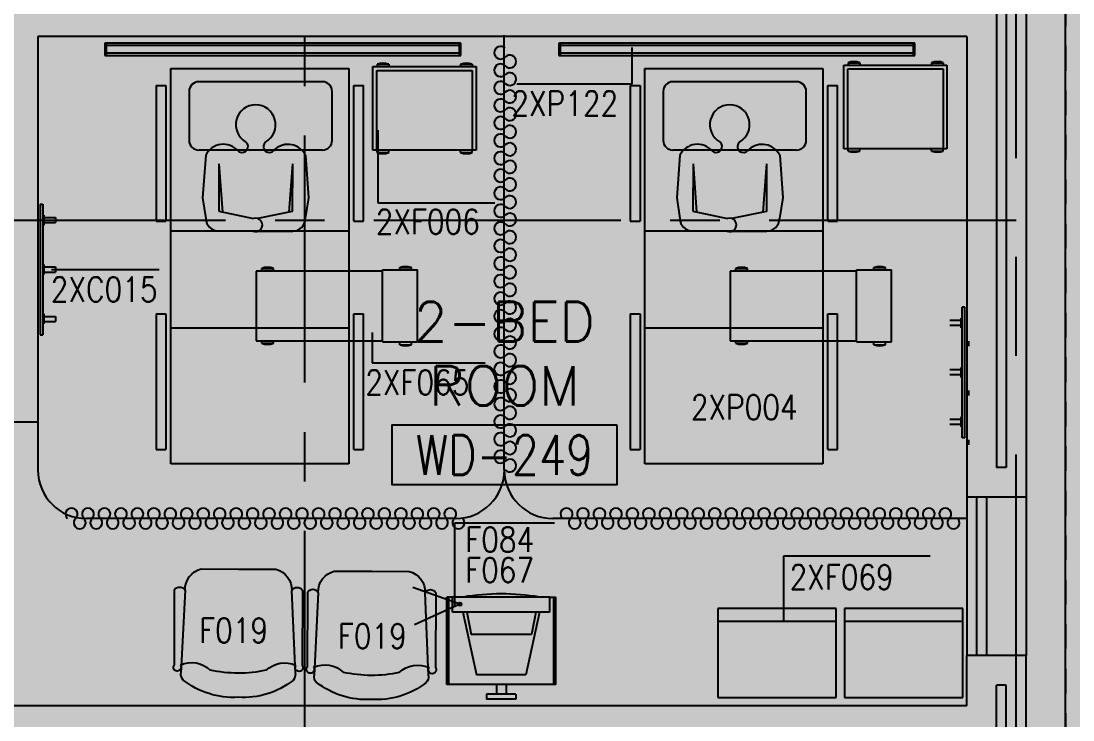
# Model space of a CAD drawing. Extents: x 88852.7 to 88945.7, y 39921.6 to 40001.1.
# Drawn here: x 88930.18 to 88935.5, y 39966.77 to 39970.31 of the extents above; entities that cross this region are included whole.
import ezdxf
from ezdxf.enums import TextEntityAlignment as Align

# ---------------------------------------------------------------- set-up
doc = ezdxf.new("R2010")
doc.units = 0
doc.header["$MEASUREMENT"] = 0
doc.header["$PDMODE"] = 34
for name, pattern in [('CENTER', [2, 1.25, -0.25, 0.25, -0.25]), ('CENTERX2', [4, 2.5, -0.5, 0.5, -0.5]), ('HIDDEN2', [0.1875, 0.125, -0.0625])]:
    doc.linetypes.add(name, pattern=pattern)
doc.layers.get('0').update_dxf_attribs({"linetype": 'CONTINUOUS'})
doc.layers.get('DEFPOINTS').update_dxf_attribs({"linetype": 'CONTINUOUS'})
for name, color, linetype in [('A-TEXT', 7, 'CONTINUOUS'), ('AX-DIM', 4, 'CONTINUOUS'), ('AXES', 11, 'CENTERX2'), ('AXES1', 11, 'CENTER'), ('HIDDEN', 9, 'HIDDEN2'), ('INSUL', 4, 'CONTINUOUS'), ('MEDICAL', 4, 'CONTINUOUS'), ('NON-MEDICAL', 4, 'CONTINUOUS'), ('PROJ-L', 3, 'CONTINUOUS'), ('RM-BOX', 4, 'CONTINUOUS'), ('RM-NAME', 2, 'CONTINUOUS'), ('RM-NO', 2, 'CONTINUOUS'), ('WALL', 4, 'CONTINUOUS'), ('WIN', 3, 'CONTINUOUS')]:
    doc.layers.add(name, color=color, linetype=linetype)
doc.styles.add('ROMANS', font='ROMANS.shx', dxfattribs={"width": 0.6})
doc.dimstyles.new('DIM-OUT', dxfattribs={"dimscale": 0, "dimtxt": 0.24, "dimasz": 0.08, "dimexe": 0.02, "dimexo": 0.02, "dimgap": 0.05, "dimtad": 1, "dimdec": 0, "dimlfac": 1000, "dimzin": 0, "dimdsep": 46, "dimtxsty": 'ROMANS', "dimblk1": 'ARCHTICK', "dimblk2": 'ARCHTICK', "dimsah": 1, "dimcen": 0.01, "dimdle": 0.08, "dimclrd": 4, "dimclre": 4, "dimclrt": 2, "dimadec": 0, "dimazin": 0, "dimtp": 2, "dimtm": 2, "dimtfac": 0.114286, "dimtdec": 0, "dimtix": 1, "dimtmove": 2, "dimatfit": 3, "dimldrblk": 'ARCHTICK', "dimfxl": 0, "dimtolj": 1, "dimtzin": 0, "dimarcsym": 0})

# ---------------------------------------------------------------- blocks, each defined once
blk = doc.blocks.new('_ARCHTICK')
at = {"color": 0, "linetype": 'ByBlock', "const_width": 0.15}
blk.add_lwpolyline([(-0.5, -0.5), (0.5, 0.5)], dxfattribs=at)
blk = doc.blocks.new('*D616')
at = {"layer": 'AX-DIM', "color": 4, "lineweight": -2}
blk.add_line((88935.3803, 39999.7279), (88940.7653, 39999.7279), dxfattribs=at)
at = {"layer": 'AX-DIM', "color": 11, "lineweight": -2}
for p, q in [((88935.4603, 39999.0479), (88935.4603, 39999.7479)), ((88940.6853, 39963.5696), (88940.6853, 39999.7479))]:
    blk.add_line(p, q, dxfattribs=at)
at = {"layer": 'DEFPOINTS', "color": 0}
for p in [(88940.6853, 39999.7279), (88935.4603, 39999.0279), (88940.6853, 39963.5496)]:
    blk.add_point(p, dxfattribs=at)
at = {"layer": 'AX-DIM', "color": 4, "lineweight": -2, "xscale": 0.08, "yscale": 0.08, "zscale": 0.08, "rotation": 180}
blk.add_blockref('_ARCHTICK', (88935.4603, 39999.7279), dxfattribs=at)
at = {"layer": 'AX-DIM', "color": 4, "lineweight": -2, "xscale": 0.08, "yscale": 0.08, "zscale": 0.08}
blk.add_blockref('_ARCHTICK', (88940.6853, 39999.7279), dxfattribs=at)
at = {"layer": 'AX-DIM', "color": 2, "insert": (88938.0728, 39999.8979), "char_height": 0.24, "attachment_point": 5, "style": 'ROMANS'}
blk.add_mtext('\\A1;5225', dxfattribs=at)
blk = doc.blocks.new('*D629')
at = {"layer": 'AX-DIM', "color": 4, "lineweight": -2}
for p, q in [((88944.3103, 39987.6296), (88944.3103, 39928.1496)), ((88935.4803, 39987.5496), (88944.3303, 39987.5496)), ((88935.4803, 39928.2296), (88944.3303, 39928.2296))]:
    blk.add_line(p, q, dxfattribs=at)
at = {"layer": 'DEFPOINTS', "color": 0}
for p in [(88935.4603, 39987.5496), (88935.4603, 39928.2296), (88944.3103, 39928.2296)]:
    blk.add_point(p, dxfattribs=at)
at = {"layer": 'AX-DIM', "color": 4, "lineweight": -2, "xscale": 0.08, "yscale": 0.08, "zscale": 0.08}
for p, rotation in [((88944.3103, 39987.5496), 90), ((88944.3103, 39928.2296), 270)]:
    blk.add_blockref('_ARCHTICK', p, dxfattribs=dict(at, rotation=rotation))
at = {"layer": 'AX-DIM', "color": 2, "insert": (88944.1403, 39957.8896), "char_height": 0.24, "attachment_point": 5, "rotation": 90, "style": 'ROMANS'}
blk.add_mtext('\\A1;59320', dxfattribs=at)
blk = doc.blocks.new('RM1')
at = {"layer": 'RM-BOX'}
blk.add_lwpolyline([(569.9, -200), (-569.9, -200), (-569.9, -500), (569.9, -500)], close=True, dxfattribs=at)
at = {"layer": 'RM-NAME', "style": 'ROMANS'}
for tag, p in [('ROOMNAME1', (0, 323.8)), ('ROOMNAME2', (0, 0))]:
    blk.add_attdef(tag, text='', height=200, dxfattribs=at).set_placement(p, align=Align.MIDDLE)
at = {"layer": 'RM-NO', "style": 'ROMANS', "width": 0.8}
blk.add_attdef('ROOMNO', text='', height=200, dxfattribs=at).set_placement((0, -350), align=Align.MIDDLE)

msp = doc.modelspace()

# ---------------------------------------------------------------- linework, layer by layer
at = {"layer": 'AXES'}
msp.add_line((88935.2103, 39921.6153), (88935.2103, 40000.4279), dxfattribs=at)
at = {"layer": 'AXES1'}
for p, q in [((88931.6103, 39928.4796), (88931.6103, 39987.2996)), ((88931.6103, 39928.4796), (88931.6103, 39987.2996)), ((88935.2103, 39969.2996), (88876.9703, 39969.2996))]:
    msp.add_line(p, q, dxfattribs=at)
at = {"layer": 'HIDDEN'}
msp.add_line((88935.4603, 39987.0576), (88935.4603, 39928.7296), dxfattribs=at)
at = {"layer": 'INSUL'}
for p, q in [((88935.1103, 39970.5496), (88935.1103, 39968.0496)), ((88935.1603, 39970.5496), (88935.1603, 39968.0496)), ((88935.1603, 39968.0496), (88935.1103, 39968.0496)), ((88935.1603, 39966.9496), (88935.1103, 39966.9496)), ((88935.1103, 39965.9496), (88935.1103, 39966.9496)), ((88935.1603, 39965.9496), (88935.1603, 39966.9496))]:
    msp.add_line(p, q, dxfattribs=at)
at = {"layer": 'MEDICAL'}
for p, q in [((88932.6205, 39968.038), (88932.6205, 39970.2367)), ((88932.3998, 39970.1968), (88930.5995, 39970.1968)), ((88930.5995, 39970.1968), (88930.5995, 39970.1337)), ((88930.6056, 39970.1968), (88930.6056, 39970.1337)), ((88932.3937, 39970.1853), (88930.6056, 39970.1853)), ((88932.3937, 39970.1337), (88932.3937, 39970.1968)), ((88932.3998, 39970.1337), (88932.3998, 39970.1968)), ((88934.697, 39970.1968), (88932.8967, 39970.1968)), ((88932.8967, 39970.1968), (88932.8967, 39970.1337)), ((88932.9028, 39970.1968), (88932.9028, 39970.1337)), ((88934.6909, 39970.1853), (88932.9028, 39970.1853)), ((88934.6909, 39970.1337), (88934.6909, 39970.1968)), ((88934.697, 39970.1337), (88934.697, 39970.1968)), ((88930.5995, 39970.1337), (88932.3998, 39970.1337)), ((88930.6056, 39970.1483), (88932.3937, 39970.1483)), ((88932.8967, 39970.1337), (88934.697, 39970.1337)), ((88932.9028, 39970.1483), (88934.6909, 39970.1483)), ((88930.9334, 39968.0685), (88930.9334, 39970.0685)), ((88930.9334, 39970.0685), (88931.8334, 39970.0685)), ((88931.8334, 39970.0685), (88931.8334, 39968.0685)), ((88931.9556, 39970.0783), (88932.4773, 39970.0783)), ((88931.9556, 39969.6551), (88931.9556, 39970.0783)), ((88931.9753, 39969.6551), (88931.9753, 39970.0586)), ((88931.9753, 39970.0586), (88932.4576, 39970.0586)), ((88931.9767, 39970.0905), (88931.9767, 39970.0783)), ((88931.9767, 39970.0905), (88932.0357, 39970.0905)), ((88932.0357, 39970.0905), (88932.0357, 39970.0783)), ((88932.3994, 39970.0905), (88932.3994, 39970.0783)), ((88932.3994, 39970.0905), (88932.4584, 39970.0905)), ((88932.4576, 39970.0586), (88932.4576, 39969.6551)), ((88932.4584, 39970.0905), (88932.4584, 39970.0783)), ((88932.4773, 39970.0783), (88932.4773, 39969.6551)), ((88933.3322, 39970.0685), (88934.2322, 39970.0685)), ((88933.3322, 39968.0685), (88933.3322, 39970.0685)), ((88934.2322, 39970.0685), (88934.2322, 39968.0685)), ((88934.3385, 39970.0858), (88934.8602, 39970.0858)), ((88934.3385, 39969.6626), (88934.3385, 39970.0858)), ((88934.3582, 39970.0661), (88934.8405, 39970.0661)), ((88934.3582, 39969.6626), (88934.3582, 39970.0661)), ((88934.3596, 39970.098), (88934.3596, 39970.0858)), ((88934.3596, 39970.098), (88934.4186, 39970.098)), ((88934.4186, 39970.098), (88934.4186, 39970.0858)), ((88934.7823, 39970.098), (88934.8413, 39970.098)), ((88934.7823, 39970.098), (88934.7823, 39970.0858)), ((88934.8405, 39970.0661), (88934.8405, 39969.6626)), ((88934.8413, 39970.098), (88934.8413, 39970.0858)), ((88934.8602, 39970.0858), (88934.8602, 39969.6626)), ((88931.7003, 39970.0016), (88931.0749, 39970.0016)), ((88934.0991, 39970.0016), (88933.4737, 39970.0016)), ((88930.8592, 39969.9825), (88930.8592, 39969.2968)), ((88930.8592, 39969.9825), (88930.9084, 39969.9825)), ((88930.9084, 39969.9825), (88930.9084, 39969.2968)), ((88931.0257, 39969.9524), (88931.0257, 39969.705)), ((88931.7495, 39969.705), (88931.7495, 39969.9524)), ((88931.8584, 39969.9825), (88931.9076, 39969.9825)), ((88931.8584, 39969.2968), (88931.8584, 39969.9825)), ((88931.9076, 39969.2968), (88931.9076, 39969.9825)), ((88933.258, 39969.9825), (88933.258, 39969.2968)), ((88933.258, 39969.9825), (88933.3072, 39969.9825)), ((88933.3072, 39969.9825), (88933.3072, 39969.2968)), ((88933.4245, 39969.9524), (88933.4245, 39969.705)), ((88934.1483, 39969.705), (88934.1483, 39969.9524)), ((88934.2572, 39969.9825), (88934.3064, 39969.9825)), ((88934.2572, 39969.2968), (88934.2572, 39969.9825)), ((88934.3064, 39969.2968), (88934.3064, 39969.9825)), ((88931.7003, 39969.6558), (88931.0749, 39969.6558)), ((88932.4773, 39969.6551), (88931.9556, 39969.6551)), ((88931.9767, 39969.6429), (88931.9767, 39969.6551)), ((88931.9767, 39969.6429), (88932.0357, 39969.6429)), ((88932.0357, 39969.6429), (88932.0357, 39969.6551)), ((88932.3994, 39969.6429), (88932.3994, 39969.6551)), ((88932.3994, 39969.6429), (88932.4584, 39969.6429)), ((88932.4584, 39969.6429), (88932.4584, 39969.6551)), ((88934.0991, 39969.6558), (88933.4737, 39969.6558)), ((88934.8602, 39969.6626), (88934.3385, 39969.6626)), ((88934.3596, 39969.6504), (88934.3596, 39969.6626)), ((88934.3596, 39969.6504), (88934.4186, 39969.6504)), ((88934.4186, 39969.6504), (88934.4186, 39969.6626)), ((88934.7823, 39969.6504), (88934.7823, 39969.6626)), ((88934.7823, 39969.6504), (88934.8413, 39969.6504)), ((88934.8413, 39969.6504), (88934.8413, 39969.6626)), ((88930.8592, 39969.2968), (88930.9084, 39969.2968)), ((88931.8584, 39969.2968), (88931.9076, 39969.2968)), ((88933.258, 39969.2968), (88933.3072, 39969.2968)), ((88934.2572, 39969.2968), (88934.3064, 39969.2968)), ((88930.9334, 39969.2481), (88931.8334, 39969.2481)), ((88933.3322, 39969.2481), (88934.2322, 39969.2481)), ((88931.3644, 39969.0432), (88931.3644, 39968.6913)), ((88932.0041, 39969.0432), (88931.3644, 39969.0432)), ((88931.3932, 39969.0576), (88931.4522, 39969.0576)), ((88931.3932, 39969.0432), (88931.3932, 39969.0576)), ((88931.4522, 39969.0432), (88931.4522, 39969.0576)), ((88932.0041, 39969.0494), (88932.1813, 39969.0494)), ((88932.0041, 39968.6852), (88932.0041, 39969.0494)), ((88932.0912, 39969.0613), (88932.1503, 39969.0613)), ((88932.0912, 39969.0494), (88932.0912, 39969.0613)), ((88932.1503, 39969.0494), (88932.1503, 39969.0613)), ((88932.1813, 39968.6852), (88932.1813, 39969.0494)), ((88933.7632, 39969.0432), (88933.7632, 39968.6913)), ((88934.4029, 39969.0432), (88933.7632, 39969.0432)), ((88933.792, 39969.0432), (88933.792, 39969.0576)), ((88933.792, 39969.0576), (88933.851, 39969.0576)), ((88933.851, 39969.0432), (88933.851, 39969.0576)), ((88934.4029, 39969.0494), (88934.5801, 39969.0494)), ((88934.4029, 39968.6852), (88934.4029, 39969.0494)), ((88934.49, 39969.0613), (88934.5491, 39969.0613)), ((88934.49, 39969.0494), (88934.49, 39969.0613)), ((88934.5491, 39969.0494), (88934.5491, 39969.0613)), ((88934.5801, 39968.6852), (88934.5801, 39969.0494)), ((88930.8592, 39968.8267), (88930.8592, 39968.141)), ((88930.8592, 39968.8267), (88930.9084, 39968.8267)), ((88930.9084, 39968.8267), (88930.9084, 39968.141)), ((88931.8584, 39968.8267), (88931.9076, 39968.8267)), ((88931.8584, 39968.141), (88931.8584, 39968.8267)), ((88931.9076, 39968.141), (88931.9076, 39968.8267)), ((88933.258, 39968.8267), (88933.3072, 39968.8267)), ((88933.258, 39968.8267), (88933.258, 39968.141)), ((88933.3072, 39968.8267), (88933.3072, 39968.141)), ((88934.2572, 39968.8267), (88934.3064, 39968.8267)), ((88934.2572, 39968.141), (88934.2572, 39968.8267)), ((88934.3064, 39968.141), (88934.3064, 39968.8267)), ((88930.9334, 39968.756), (88931.8334, 39968.756)), ((88933.3322, 39968.756), (88934.2322, 39968.756)), ((88931.3644, 39968.6913), (88932.0041, 39968.6913)), ((88931.3932, 39968.6784), (88931.3932, 39968.6913)), ((88931.3932, 39968.6784), (88931.4522, 39968.6784)), ((88931.4522, 39968.6784), (88931.4522, 39968.6913)), ((88932.0041, 39968.6852), (88932.1813, 39968.6852)), ((88932.0912, 39968.671), (88932.0912, 39968.6852)), ((88932.0912, 39968.671), (88932.1503, 39968.671)), ((88932.1503, 39968.671), (88932.1503, 39968.6852)), ((88933.7632, 39968.6913), (88934.4029, 39968.6913)), ((88933.792, 39968.6784), (88933.792, 39968.6913)), ((88933.792, 39968.6784), (88933.851, 39968.6784)), ((88933.851, 39968.6784), (88933.851, 39968.6913)), ((88934.4029, 39968.6852), (88934.5801, 39968.6852)), ((88934.49, 39968.671), (88934.49, 39968.6852)), ((88934.49, 39968.671), (88934.5491, 39968.671)), ((88934.5491, 39968.671), (88934.5491, 39968.6852)), ((88930.2603, 39968.2796), (88930.2603, 39968.038)), ((88930.8592, 39968.141), (88930.9084, 39968.141)), ((88931.8584, 39968.141), (88931.9076, 39968.141)), ((88933.258, 39968.141), (88933.3072, 39968.141)), ((88934.2572, 39968.141), (88934.3064, 39968.141)), ((88931.8334, 39968.0685), (88930.9334, 39968.0685)), ((88934.2322, 39968.0685), (88933.3322, 39968.0685)), ((88932.3745, 39967.792), (88930.5063, 39967.792)), ((88934.9603, 39967.792), (88932.8664, 39967.792)), ((88932.3952, 39967.3587), (88932.1584, 39967.4435)), ((88932.3587, 39967.3949), (88932.3292, 39967.3949)), ((88932.3292, 39966.952), (88932.3292, 39967.3949)), ((88932.339, 39966.952), (88932.339, 39967.3949)), ((88932.3587, 39967.3176), (88932.3587, 39967.3949)), ((88932.8508, 39967.3949), (88932.3587, 39967.3949)), ((88932.8508, 39967.3176), (88932.8508, 39967.3949)), ((88932.8508, 39967.3949), (88932.8804, 39967.3949)), ((88932.8705, 39966.952), (88932.8705, 39967.3949)), ((88932.8804, 39966.952), (88932.8804, 39967.3949)), ((88932.3952, 39967.3587), (88932.1666, 39967.2539)), ((88932.8508, 39967.3176), (88932.3587, 39967.3176)), ((88932.4114, 39967.3176), (88932.48, 39967.0012)), ((88932.4301, 39967.3176), (88932.452, 39967.2051)), ((88932.7981, 39967.3176), (88932.7295, 39967.0012)), ((88932.7795, 39967.3176), (88932.7575, 39967.2051)), ((88932.7575, 39967.2051), (88932.452, 39967.2051)), ((88932.7295, 39967.0012), (88932.48, 39967.0012)), ((88932.8804, 39966.952), (88932.3292, 39966.952)), ((88932.5802, 39966.952), (88932.5802, 39966.9028)), ((88932.6294, 39966.952), (88932.6294, 39966.9028)), ((88932.6786, 39966.9028), (88932.5309, 39966.9028)), ((88932.5309, 39966.9028), (88932.5309, 39966.8783)), ((88932.6786, 39966.8783), (88932.5309, 39966.8783)), ((88932.6786, 39966.9028), (88932.6786, 39966.8783))]:
    msp.add_line(p, q, dxfattribs=at)
at = {"layer": 'MEDICAL', "const_width": 0.000738}
for points in [[(88932.1584, 39967.4435, 1), (88932.1577, 39967.4435, 1)], [(88932.1669, 39967.2539, 1), (88932.1662, 39967.2539, 1)]]:
    msp.add_lwpolyline(points, format="xyb", close=True, dxfattribs=at)
at = {"layer": 'MEDICAL'}
for radius in [0.00868, 0.00533]:
    msp.add_circle((88932.3957, 39967.3591), radius, dxfattribs=at)
at = {"layer": 'MEDICAL', "color": 15}
for centre, radius, start, end in [((88932.6017, 39970.1484), 0.0322, 43.5684, 316.4316), ((88932.6484, 39970.104), 0.0322, 223.5684, 136.4316), ((88932.6017, 39970.0596), 0.0322, 43.5684, 316.4316), ((88932.6017, 39969.9707), 0.0322, 43.5684, 316.4316), ((88932.6484, 39970.0151), 0.0322, 223.5684, 136.4316), ((88932.6484, 39969.9263), 0.0322, 223.5684, 136.4316), ((88932.6017, 39969.8818), 0.0322, 43.5684, 316.4316), ((88932.6484, 39969.8374), 0.0322, 223.5684, 136.4316), ((88932.6017, 39969.793), 0.0322, 43.5684, 316.4316), ((88932.6017, 39969.7041), 0.0322, 43.5684, 316.4316), ((88932.6484, 39969.7485), 0.0322, 223.5684, 136.4316), ((88932.6484, 39969.6597), 0.0322, 223.5684, 136.4316), ((88932.6017, 39969.6152), 0.0322, 43.5684, 316.4316), ((88932.6484, 39969.5708), 0.0322, 223.5684, 136.4316), ((88932.6017, 39969.5264), 0.0322, 43.5684, 316.4316), ((88932.6017, 39969.4375), 0.0322, 43.5684, 316.4316), ((88932.6484, 39969.4819), 0.0322, 223.5684, 136.4316), ((88932.6484, 39969.3931), 0.0322, 223.5684, 136.4316), ((88932.6017, 39969.3486), 0.0322, 43.5684, 316.4316), ((88932.6484, 39969.3042), 0.0322, 223.5684, 136.4316), ((88932.6017, 39969.2597), 0.0322, 43.5684, 316.4316), ((88932.6017, 39969.1709), 0.0322, 43.5684, 316.4316), ((88932.6484, 39969.2153), 0.0322, 223.5684, 136.4316), ((88932.6484, 39969.1264), 0.0322, 223.5684, 136.4316), ((88932.6017, 39969.082), 0.0322, 43.5684, 316.4316), ((88932.6484, 39969.0376), 0.0322, 223.5684, 136.4316), ((88932.6017, 39968.9931), 0.0322, 43.5684, 316.4316), ((88932.6017, 39968.9043), 0.0322, 43.5684, 316.4316), ((88932.6484, 39968.9487), 0.0322, 223.5684, 136.4316), ((88932.6484, 39968.8598), 0.0322, 223.5684, 136.4316), ((88932.6017, 39968.8154), 0.0322, 43.5684, 316.4316), ((88932.6484, 39968.771), 0.0322, 223.5684, 136.4316), ((88932.6017, 39968.7265), 0.0322, 43.5684, 316.4316), ((88932.6017, 39968.6377), 0.0322, 43.5684, 316.4316), ((88932.6484, 39968.6821), 0.0322, 223.5684, 136.4316), ((88932.6484, 39968.5932), 0.0322, 223.5684, 136.4316), ((88932.6017, 39968.5488), 0.0322, 43.5684, 316.4316), ((88932.6484, 39968.5044), 0.0322, 223.5684, 136.4316), ((88932.6017, 39968.4599), 0.0322, 43.5684, 316.4316), ((88932.6017, 39968.3711), 0.0322, 43.5684, 316.4316), ((88932.6484, 39968.4155), 0.0322, 223.5684, 136.4316), ((88932.6484, 39968.3266), 0.0322, 223.5684, 136.4316), ((88932.6017, 39968.2822), 0.0322, 43.5684, 316.4316), ((88932.6484, 39968.2378), 0.0322, 223.5684, 136.4316), ((88932.6017, 39968.1933), 0.0322, 43.5684, 316.4316), ((88932.6017, 39968.1045), 0.0322, 43.5684, 316.4316), ((88932.6484, 39968.1489), 0.0322, 223.5684, 136.4316), ((88932.6484, 39968.06), 0.0322, 223.5684, 136.4316), ((88930.4306, 39967.8146), 0.0302, 313.5684, 226.4316), ((88930.5139, 39967.8146), 0.0302, 313.5684, 226.4316), ((88930.5972, 39967.8146), 0.0302, 313.5684, 226.4316), ((88930.6805, 39967.8146), 0.0302, 313.5684, 226.4316), ((88930.7639, 39967.8146), 0.0302, 313.5684, 226.4316), ((88930.8472, 39967.8146), 0.0302, 313.5684, 226.4316), ((88930.9305, 39967.8146), 0.0302, 313.5684, 226.4316), ((88931.0138, 39967.8146), 0.0302, 313.5684, 226.4316), ((88931.0971, 39967.8146), 0.0302, 313.5684, 226.4316), ((88931.1804, 39967.8146), 0.0302, 313.5684, 226.4316), ((88931.2637, 39967.8146), 0.0302, 313.5684, 226.4316), ((88931.347, 39967.8146), 0.0302, 313.5684, 226.4316), ((88931.4304, 39967.8146), 0.0302, 313.5684, 226.4316), ((88931.5137, 39967.8146), 0.0302, 313.5684, 226.4316), ((88931.597, 39967.8146), 0.0302, 313.5684, 226.4316), ((88931.6803, 39967.8146), 0.0302, 313.5684, 226.4316), ((88931.7636, 39967.8146), 0.0302, 313.5684, 226.4316), ((88931.8469, 39967.8146), 0.0302, 313.5684, 226.4316), ((88931.9302, 39967.8146), 0.0302, 313.5684, 226.4316), ((88932.0136, 39967.8146), 0.0302, 313.5684, 226.4316), ((88932.0969, 39967.8146), 0.0302, 313.5684, 226.4316), ((88932.1802, 39967.8146), 0.0302, 313.5684, 226.4316), ((88932.2635, 39967.8146), 0.0302, 313.5684, 226.4316), ((88932.3468, 39967.8146), 0.0302, 313.5684, 226.4316), ((88932.9353, 39967.8146), 0.0302, 313.5684, 226.4316), ((88933.0186, 39967.8146), 0.0302, 313.5684, 226.4316), ((88933.1019, 39967.8146), 0.0302, 313.5684, 226.4316), ((88933.1852, 39967.8146), 0.0302, 313.5684, 226.4316), ((88933.2685, 39967.8146), 0.0302, 313.5684, 226.4316), ((88933.3518, 39967.8146), 0.0302, 313.5684, 226.4316), ((88933.4352, 39967.8146), 0.0302, 313.5684, 226.4316), ((88933.5185, 39967.8146), 0.0302, 313.5684, 226.4316), ((88933.6018, 39967.8146), 0.0302, 313.5684, 226.4316), ((88933.6851, 39967.8146), 0.0302, 313.5684, 226.4316), ((88933.7684, 39967.8146), 0.0302, 313.5684, 226.4316), ((88933.8517, 39967.8146), 0.0302, 313.5684, 226.4316), ((88933.935, 39967.8146), 0.0302, 313.5684, 226.4316), ((88934.0184, 39967.8146), 0.0302, 313.5684, 226.4316), ((88934.1017, 39967.8146), 0.0302, 313.5684, 226.4316), ((88934.185, 39967.8146), 0.0302, 313.5684, 226.4316), ((88934.2683, 39967.8146), 0.0302, 313.5684, 226.4316), ((88934.3516, 39967.8146), 0.0302, 313.5684, 226.4316), ((88934.4349, 39967.8146), 0.0302, 313.5684, 226.4316), ((88934.5182, 39967.8146), 0.0302, 313.5684, 226.4316), ((88934.6015, 39967.8146), 0.0302, 313.5684, 226.4316), ((88934.6849, 39967.8146), 0.0302, 313.5684, 226.4316), ((88934.7682, 39967.8146), 0.0302, 313.5684, 226.4316), ((88934.8515, 39967.8146), 0.0302, 313.5684, 226.4316), ((88930.4723, 39967.7708), 0.0302, 133.5684, 46.4316), ((88930.5556, 39967.7708), 0.0302, 133.5684, 46.4316), ((88930.6389, 39967.7708), 0.0302, 133.5684, 46.4316), ((88930.7222, 39967.7708), 0.0302, 133.5684, 46.4316), ((88930.8055, 39967.7708), 0.0302, 133.5684, 46.4316), ((88930.8888, 39967.7708), 0.0302, 133.5684, 46.4316), ((88930.9721, 39967.7708), 0.0302, 133.5684, 46.4316), ((88931.0554, 39967.7708), 0.0302, 133.5684, 46.4316), ((88931.1388, 39967.7708), 0.0302, 133.5684, 46.4316), ((88931.2221, 39967.7708), 0.0302, 133.5684, 46.4316), ((88931.3054, 39967.7708), 0.0302, 133.5684, 46.4316), ((88931.3887, 39967.7708), 0.0302, 133.5684, 46.4316), ((88931.472, 39967.7708), 0.0302, 133.5684, 46.4316), ((88931.5553, 39967.7708), 0.0302, 133.5684, 46.4316), ((88931.6386, 39967.7708), 0.0302, 133.5684, 46.4316), ((88931.722, 39967.7708), 0.0302, 133.5684, 46.4316), ((88931.8053, 39967.7708), 0.0302, 133.5684, 46.4316), ((88931.8886, 39967.7708), 0.0302, 133.5684, 46.4316), ((88931.9719, 39967.7708), 0.0302, 133.5684, 46.4316), ((88932.0552, 39967.7708), 0.0302, 133.5684, 46.4316), ((88932.1385, 39967.7708), 0.0302, 133.5684, 46.4316), ((88932.2218, 39967.7708), 0.0302, 133.5684, 46.4316), ((88932.3051, 39967.7708), 0.0302, 133.5684, 46.4316), ((88932.3885, 39967.7708), 0.0302, 133.5684, 46.4316), ((88932.9769, 39967.7708), 0.0302, 133.5684, 46.4316), ((88933.0602, 39967.7708), 0.0302, 133.5684, 46.4316), ((88933.1436, 39967.7708), 0.0302, 133.5684, 46.4316), ((88933.2269, 39967.7708), 0.0302, 133.5684, 46.4316), ((88933.3102, 39967.7708), 0.0302, 133.5684, 46.4316), ((88933.3935, 39967.7708), 0.0302, 133.5684, 46.4316), ((88933.4768, 39967.7708), 0.0302, 133.5684, 46.4316), ((88933.5601, 39967.7708), 0.0302, 133.5684, 46.4316), ((88933.6434, 39967.7708), 0.0302, 133.5684, 46.4316), ((88933.7268, 39967.7708), 0.0302, 133.5684, 46.4316), ((88933.8101, 39967.7708), 0.0302, 133.5684, 46.4316), ((88933.8934, 39967.7708), 0.0302, 133.5684, 46.4316), ((88933.9767, 39967.7708), 0.0302, 133.5684, 46.4316), ((88934.06, 39967.7708), 0.0302, 133.5684, 46.4316), ((88934.1433, 39967.7708), 0.0302, 133.5684, 46.4316), ((88934.2266, 39967.7708), 0.0302, 133.5684, 46.4316), ((88934.3099, 39967.7708), 0.0302, 133.5684, 46.4316), ((88934.3933, 39967.7708), 0.0302, 133.5684, 46.4316), ((88934.4766, 39967.7708), 0.0302, 133.5684, 46.4316), ((88934.5599, 39967.7708), 0.0302, 133.5684, 46.4316), ((88934.6432, 39967.7708), 0.0302, 133.5684, 46.4316), ((88934.7265, 39967.7708), 0.0302, 133.5684, 46.4316), ((88934.8098, 39967.7708), 0.0302, 133.5684, 46.4316), ((88934.8931, 39967.7708), 0.0302, 133.5684, 46.4316)]:
    msp.add_arc(centre, radius, start, end, dxfattribs=at)
at = {"layer": 'MEDICAL'}
for centre, radius, start, end in [((88932.0062, 39970.0044), 0.091, 71.0754, 108.9246), ((88932.4289, 39970.0044), 0.091, 71.0754, 108.9246), ((88934.3891, 39970.0119), 0.091, 71.0754, 108.9246), ((88934.8118, 39970.0119), 0.091, 71.0754, 108.9246), ((88931.0749, 39969.9524), 0.0492, 90, 180), ((88931.7003, 39969.9524), 0.0492, 0, 90), ((88933.4737, 39969.9524), 0.0492, 90, 180), ((88934.0991, 39969.9524), 0.0492, 0, 90), ((88931.0749, 39969.705), 0.0492, 180, 270), ((88931.7003, 39969.705), 0.0492, 270, 0), ((88933.4737, 39969.705), 0.0492, 180, 270), ((88934.0991, 39969.705), 0.0492, 270, 0), ((88932.0062, 39969.7291), 0.091, 251.0754, 288.9246), ((88932.4289, 39969.7291), 0.091, 251.0754, 288.9246), ((88934.3891, 39969.7366), 0.091, 251.0754, 288.9246), ((88934.8118, 39969.7366), 0.091, 251.0754, 288.9246), ((88931.4227, 39968.9715), 0.091, 71.0754, 108.9246), ((88932.1207, 39968.9752), 0.091, 71.0754, 108.9246), ((88933.8215, 39968.9715), 0.091, 71.0754, 108.9246), ((88934.5196, 39968.9752), 0.091, 71.0754, 108.9246), ((88931.4227, 39968.7646), 0.091, 251.0754, 288.9246), ((88932.1207, 39968.7571), 0.091, 251.0754, 288.9246), ((88933.8215, 39968.7646), 0.091, 251.0754, 288.9246), ((88934.5196, 39968.7571), 0.091, 251.0754, 288.9246), ((88930.5063, 39968.038), 0.2461, 180, 270), ((88932.3745, 39968.038), 0.2461, 270, 0), ((88932.8666, 39968.038), 0.2461, 180, 270), ((88932.6048, 39966.225), 1.1858, 80.6153, 99.3847)]:
    msp.add_arc(centre, radius, start, end, dxfattribs=at)
at = {"layer": 'NON-MEDICAL'}
for p, q in [((88931.1095, 39969.6301), (88931.094, 39969.4144)), ((88931.6152, 39969.6295), (88931.6302, 39969.4138)), ((88933.5084, 39969.6301), (88933.4929, 39969.4144)), ((88934.014, 39969.6295), (88934.029, 39969.4138)), ((88931.1767, 39969.586), (88931.1764, 39969.3462)), ((88931.1767, 39969.586), (88931.1947, 39969.3423)), ((88931.548, 39969.5856), (88931.5294, 39969.3419)), ((88931.548, 39969.5856), (88931.5477, 39969.3458)), ((88933.5755, 39969.586), (88933.5752, 39969.3462)), ((88933.5755, 39969.586), (88933.5935, 39969.3423)), ((88933.9468, 39969.5856), (88933.9282, 39969.3419)), ((88933.9468, 39969.5856), (88933.9465, 39969.3458)), ((88931.094, 39969.4144), (88931.1106, 39969.3097)), ((88931.6302, 39969.4138), (88931.6134, 39969.3091)), ((88933.4929, 39969.4144), (88933.5094, 39969.3097)), ((88934.029, 39969.4138), (88934.0122, 39969.3091)), ((88930.2727, 39969.382), (88930.2854, 39969.382)), ((88930.2727, 39969.382), (88930.2727, 39968.7216)), ((88930.2854, 39969.382), (88930.2854, 39968.7216)), ((88930.2854, 39969.3268), (88930.2904, 39969.3268)), ((88930.2904, 39969.3268), (88930.2904, 39969.2768)), ((88930.2904, 39969.3145), (88930.3489, 39969.3145)), ((88930.3489, 39969.3145), (88930.3489, 39969.2891)), ((88931.1764, 39969.3462), (88931.3507, 39969.3093)), ((88931.5477, 39969.3458), (88931.3736, 39969.3094)), ((88933.5752, 39969.3462), (88933.7495, 39969.3093)), ((88933.9465, 39969.3458), (88933.7724, 39969.3094)), ((88930.2854, 39969.2768), (88930.2904, 39969.2768)), ((88930.2904, 39969.2891), (88930.3489, 39969.2891)), ((88931.1734, 39969.2468), (88931.3473, 39969.2466)), ((88931.3771, 39969.2465), (88931.5505, 39969.2463)), ((88933.5722, 39969.2468), (88933.7461, 39969.2466)), ((88933.7759, 39969.2465), (88933.9493, 39969.2463)), ((88930.2854, 39969.0768), (88930.2904, 39969.0768)), ((88930.2904, 39969.0768), (88930.2904, 39969.0268)), ((88930.2904, 39969.0645), (88930.3489, 39969.0645)), ((88930.3489, 39969.0645), (88930.3489, 39969.0391)), ((88930.2854, 39969.0268), (88930.2904, 39969.0268)), ((88930.2904, 39969.0391), (88930.3489, 39969.0391)), ((88934.9378, 39968.2009), (88934.9378, 39968.8613)), ((88934.9505, 39968.8613), (88934.9378, 39968.8613)), ((88934.9505, 39968.2009), (88934.9505, 39968.8613)), ((88930.2854, 39968.8268), (88930.2904, 39968.8268)), ((88930.2854, 39968.7768), (88930.2904, 39968.7768)), ((88930.2904, 39968.8268), (88930.2904, 39968.7768)), ((88930.2904, 39968.8145), (88930.3489, 39968.8145)), ((88930.2904, 39968.7891), (88930.3489, 39968.7891)), ((88930.3489, 39968.8145), (88930.3489, 39968.7891)), ((88934.9328, 39968.7938), (88934.8743, 39968.7938)), ((88934.9328, 39968.7561), (88934.9328, 39968.8061)), ((88934.9378, 39968.8061), (88934.9328, 39968.8061)), ((88934.9328, 39968.7684), (88934.8743, 39968.7684)), ((88934.9378, 39968.7561), (88934.9328, 39968.7561)), ((88930.2727, 39968.7216), (88930.2854, 39968.7216)), ((88934.9712, 39968.6644), (88934.9712, 39968.6898)), ((88934.9328, 39968.5438), (88934.8743, 39968.5438)), ((88934.9328, 39968.5184), (88934.8743, 39968.5184)), ((88934.9378, 39968.5561), (88934.9328, 39968.5561)), ((88934.9328, 39968.5061), (88934.9328, 39968.5561)), ((88934.9378, 39968.5061), (88934.9328, 39968.5061)), ((88934.9712, 39968.4144), (88934.9712, 39968.4398)), ((88934.9378, 39968.3061), (88934.9328, 39968.3061)), ((88934.9328, 39968.2561), (88934.9328, 39968.3061)), ((88934.9328, 39968.2938), (88934.8743, 39968.2938)), ((88934.9328, 39968.2684), (88934.8743, 39968.2684)), ((88934.9378, 39968.2561), (88934.9328, 39968.2561)), ((88934.9505, 39968.2009), (88934.9378, 39968.2009)), ((88934.9712, 39968.1644), (88934.9712, 39968.1898)), ((88933.7003, 39967.3375), (88933.7003, 39966.8875)), ((88934.3003, 39967.3375), (88933.7003, 39967.3375)), ((88934.3003, 39966.8875), (88934.3003, 39967.3375)), ((88934.9413, 39967.3375), (88934.3413, 39967.3375)), ((88934.3413, 39967.3375), (88934.3413, 39966.8875)), ((88934.9413, 39966.8875), (88934.9413, 39967.3375)), ((88934.3003, 39967.2704), (88933.7003, 39967.2704)), ((88934.9413, 39967.2704), (88934.3413, 39967.2704)), ((88933.7003, 39966.8875), (88934.3003, 39966.8875)), ((88934.3413, 39966.8875), (88934.9413, 39966.8875))]:
    msp.add_line(p, q, dxfattribs=at)
at = {"layer": 'NON-MEDICAL', "extrusion": (0, 0, -1)}
for p, q in [((88931.0863, 39967.5371), (88931.2755, 39967.5364)), ((88931.2755, 39967.5364), (88931.4646, 39967.5358)), ((88931.7602, 39967.5259), (88931.9493, 39967.5252)), ((88931.9493, 39967.5252), (88932.1385, 39967.5246)), ((88930.9508, 39967.4294), (88930.9495, 39967.0511)), ((88931.0048, 39967.4293), (88930.9839, 39967.0095)), ((88931.5634, 39967.0076), (88931.5453, 39967.4274)), ((88931.5994, 39967.4272), (88931.5981, 39967.0489)), ((88931.6247, 39967.4182), (88931.6234, 39967.0399)), ((88931.6787, 39967.4181), (88931.6578, 39966.9983)), ((88932.2373, 39966.9964), (88932.2192, 39967.4162)), ((88932.2732, 39967.416), (88932.2719, 39967.0377))]:
    msp.add_line(p, q, dxfattribs=at)
at = {"layer": 'NON-MEDICAL'}
for centre, radius, start, end in [((88931.3626, 39969.7843), 0.1006, 299.236, 240.6286), ((88933.7614, 39969.7843), 0.1006, 299.236, 240.6286), ((88931.1988, 39969.5854), 0.0998, 41.4626, 153.4214), ((88931.294, 39969.6738), 0.0299, 240.832, 49.8886), ((88931.4309, 39969.6736), 0.0299, 129.976, 299.0326), ((88931.5258, 39969.585), 0.0998, 26.4431, 131.4207), ((88933.5977, 39969.5854), 0.0998, 41.4626, 153.4214), ((88933.6928, 39969.6738), 0.0299, 240.832, 49.8886), ((88933.8297, 39969.6736), 0.0299, 129.976, 299.0326), ((88933.9246, 39969.585), 0.0998, 26.4431, 131.4207), ((88931.3021, 39969.6885), 0.0466, 217.4577, 240.9818), ((88931.4228, 39969.6883), 0.0466, 298.8828, 322.4069), ((88933.7009, 39969.6885), 0.0466, 217.4577, 240.9818), ((88933.8217, 39969.6883), 0.0466, 298.8828, 322.4069), ((88931.1735, 39969.3096), 0.0629, 179.9323, 269.9323), ((88931.3622, 39969.2772), 0.0341, 244.007, 109.6948), ((88931.5506, 39969.3092), 0.0629, 269.9323, 359.9323), ((88933.5723, 39969.3096), 0.0629, 179.9323, 269.9323), ((88933.761, 39969.2772), 0.0341, 244.007, 109.6948), ((88933.9494, 39969.3092), 0.0629, 269.9323, 359.9323)]:
    msp.add_arc(centre, radius, start, end, dxfattribs=at)
at = {"layer": 'NON-MEDICAL', "extrusion": (0, 0, -1)}
for centre, radius, start, end in [((-88931.1128, 39967.4324), 0.108, 358.3354, 75.796), ((-88931.4374, 39967.4313), 0.108, 104.5956, 182.0562), ((-88931.7867, 39967.4212), 0.108, 358.3354, 75.796), ((-88932.1113, 39967.4201), 0.108, 104.5956, 182.0562), ((-88930.9778, 39967.4153), 0.0304, 27.6172, 152.7745), ((-88931.5723, 39967.4133), 0.0304, 27.6172, 152.7745), ((-88931.6516, 39967.4041), 0.0304, 27.6172, 152.7745), ((-88932.2462, 39967.4021), 0.0304, 27.6172, 152.7745), ((-88931.038, 39966.9282), 0.1352, 65.2723, 134.1634), ((-88931.5087, 39966.9266), 0.1352, 46.2282, 115.1193), ((-88930.9654, 39967.0398), 0.0195, 145.0399, 35.3517), ((-88931.286, 39967.7601), 0.7509, 270.9393, 281.8186), ((-88931.2665, 39967.7602), 0.7509, 258.573, 269.4524), ((-88931.5821, 39967.0377), 0.0195, 145.0399, 35.3517), ((-88931.6393, 39967.0286), 0.0195, 145.0399, 35.3517), ((-88931.7119, 39966.917), 0.1352, 65.2723, 134.1634), ((-88932.1826, 39966.9154), 0.1352, 46.2282, 115.1193), ((-88932.2559, 39967.0265), 0.0195, 145.0399, 35.3517), ((-88931.0348, 39967.0075), 0.051, 320.6561, 2.2836), ((-88931.2499, 39967.2992), 0.412, 266.7526, 308.1488), ((-88931.2994, 39967.299), 0.412, 232.2429, 273.6391), ((-88931.5125, 39967.0059), 0.051, 178.108, 219.7355), ((-88931.7087, 39966.9963), 0.051, 320.6561, 2.2836), ((-88931.9598, 39967.7489), 0.7509, 270.9393, 281.8186), ((-88931.9403, 39967.749), 0.7509, 258.573, 269.4524), ((-88932.1863, 39966.9947), 0.051, 178.108, 219.7355), ((-88931.9238, 39967.288), 0.412, 266.7526, 308.1488), ((-88931.9733, 39967.2878), 0.412, 232.2429, 273.6391)]:
    msp.add_arc(centre, radius, start, end, dxfattribs=at)
at = {"layer": 'PROJ-L'}
msp.add_line((88935.4603, 39965.9496), (88935.4603, 39973.1496), dxfattribs=at)
at = {"layer": 'WALL'}
for p, q in [((88935.2603, 39970.6996), (88935.2603, 39967.8996)), ((88934.9603, 39970.2296), (88930.2603, 39970.2296)), ((88934.9603, 39970.2296), (88934.9603, 39967.8996)), ((88930.2603, 39968.2796), (88930.0103, 39968.2796)), ((88935.2603, 39967.8996), (88934.9603, 39967.8996)), ((88935.2603, 39967.0996), (88934.9603, 39967.0996)), ((88934.9603, 39966.8446), (88934.9603, 39967.0996)), ((88935.2603, 39966.1996), (88935.2603, 39967.0996)), ((88934.9603, 39966.8446), (88928.3103, 39966.8446))]:
    msp.add_line(p, q, dxfattribs=at)
at = {"layer": 'WALL', "linetype": 'ByBlock'}
msp.add_line((88930.2603, 39970.2296), (88930.2603, 39968.2796), dxfattribs=at)
at = {"layer": 'WIN'}
for p, q in [((88934.9603, 39967.8996), (88934.9603, 39967.0996)), ((88935.0103, 39967.8996), (88935.0103, 39967.0996)), ((88935.0603, 39967.8996), (88935.0603, 39967.0996)), ((88935.2603, 39967.8996), (88935.2603, 39967.0996))]:
    msp.add_line(p, q, dxfattribs=at)

# ---------------------------------------------------------------- block references
at = {"layer": 'RM-NAME', "xscale": 0.001000000003841706, "yscale": 0.000999999996565748, "zscale": 0.001}
msp.add_blockref('RM1', (88932.621, 39968.4636), dxfattribs=at).add_auto_attribs({'ROOMNO': 'WD-249', 'ROOMNAME2': 'ROOM', 'ROOMNAME1': '2-BED'})

# ---------------------------------------------------------------- texts
at = {"layer": 'A-TEXT', "color": 7, "ltscale": 400, "style": 'ROMANS', "width": 0.833974}
for s, p in [('2XP122', (88932.656, 39969.8293)), ('2XF006', (88931.9698, 39969.2308)), ('2XC015', (88930.3255, 39968.8888)), ('2XF065', (88931.9168, 39968.4184)), ('2XP004', (88933.5641, 39968.2925)), ('F084', (88932.4237, 39967.6229)), ('F067', (88932.4228, 39967.4686)), ('2XF069', (88934.0637, 39967.4336)), ('F019', (88931.0768, 39967.1635)), ('F019', (88931.7786, 39967.1347))]:
    msp.add_text(s, height=0.125, dxfattribs=at).set_placement(p)

# ---------------------------------------------------------------- dimensions: what is measured, and where the dimension line sits
at = {"layer": 'AX-DIM'}
dim = msp.add_linear_dim(base=(88940.6853, 39999.7279), p1=(88935.4603, 39999.0279), p2=(88940.6853, 39963.5496), dimstyle='DIM-OUT', override={"dimscale": 1, "dimclre": 11}, dxfattribs=at)
dim.commit()
dim.dimension.update_dxf_attribs({"geometry": '*D616', "text_midpoint": (88938.0728, 39999.8979)})
dim = msp.add_linear_dim(base=(88944.3103, 39928.2296), p1=(88935.4603, 39987.5496), p2=(88935.4603, 39928.2296), angle=270, dimstyle='DIM-OUT', override={"dimscale": 1}, dxfattribs=at)
dim.commit()
dim.dimension.update_dxf_attribs({"geometry": '*D629', "text_midpoint": (88944.1403, 39957.8896)})

# ---------------------------------------------------------------- leaders
at = {"layer": 'A-TEXT'}
for points in [[(88933.2658, 39970.1749), (88933.2658, 39969.9896), (88932.6839, 39969.9896)], [(88931.9807, 39969.7561), (88931.9807, 39969.3884), (88932.5719, 39969.3884)], [(88930.3291, 39969.0526), (88930.8747, 39969.0526)], [(88931.9515, 39968.7327), (88931.9515, 39968.5792), (88932.5235, 39968.5792)], [(88932.3706, 39967.3546), (88932.3706, 39967.7697), (88932.8747, 39967.7697)], [(88934.0356, 39967.2741), (88934.0356, 39967.6032), (88934.7753, 39967.6032)]]:
    msp.add_leader(points, dimstyle='DIM-OUT', override={"dimscale": 1, "dimasz": 40}, dxfattribs=at)

doc.saveas('drawing.dxf')
